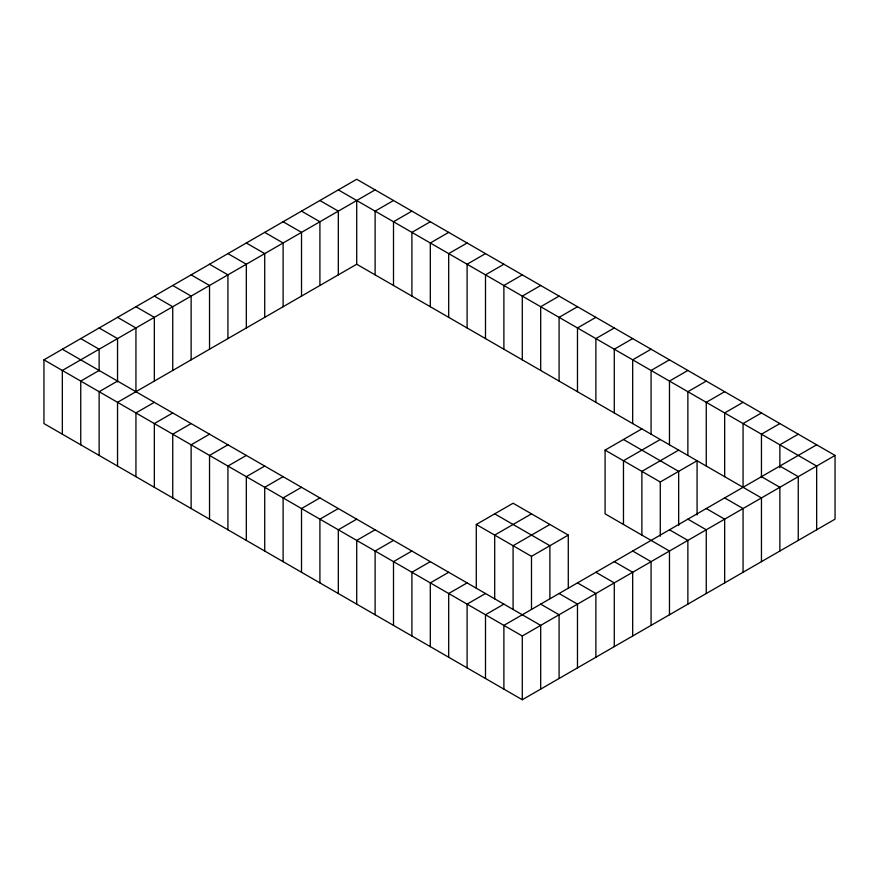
<?xml version="1.0" encoding="UTF-8"?>
<svg xmlns="http://www.w3.org/2000/svg" width="879" height="879" viewBox="0 0 879 879"><rect width="100%" height="100%" fill="white"/><g stroke="black" fill="none" stroke-linecap="round" stroke-linejoin="round"><path stroke-width="1.32" d="M43.95 359.841L356.709 179.261L835.05 455.432L835.05 519.159L522.291 699.739L43.95 423.568L43.95 359.841L522.291 636L835.05 455.432M375.113 189.886L62.343 370.455L62.343 434.193M99.14 370.455L80.747 381.079L80.747 444.807M393.506 200.511L375.113 211.136L375.113 274.863M117.544 381.079L99.14 391.704L99.14 455.432M411.899 211.136L393.506 221.75L393.506 285.488M761.456 561.648L761.456 497.921L356.709 264.238L117.544 402.318L117.544 466.057M430.303 221.75L411.899 232.375L411.899 296.102M154.341 402.318L135.937 412.943L135.937 476.682M448.697 232.375L430.303 243L430.303 306.727M172.734 412.943L154.341 423.568L154.341 487.296M467.101 243L448.697 253.613L448.697 317.352M191.128 423.568L172.734 434.193L172.734 497.921M485.494 253.613L467.101 264.238L467.101 327.977M209.532 434.193L191.128 444.807L191.128 508.545M503.887 264.238L485.494 274.863L485.494 338.591M227.925 444.807L209.532 455.432L209.532 519.159M522.291 274.863L503.887 285.488L503.887 349.216M246.329 455.432L227.925 466.057L227.925 529.784M540.684 285.488L522.291 296.102L522.291 359.841M264.722 466.057L246.329 476.671L246.329 540.409M559.088 296.102L540.684 306.727L540.684 370.455M283.115 476.671L264.722 487.296L264.722 551.034M577.481 306.727L559.088 317.352L559.088 381.079M301.519 487.296L283.115 497.921L283.115 561.648M595.885 317.352L577.481 327.966L577.481 391.704M319.912 497.921L301.519 508.545L301.519 572.273M614.278 327.966L595.885 338.591L595.885 402.329M338.316 508.545L319.912 519.159L319.912 582.898M632.671 338.591L614.278 349.216L614.278 412.943M356.709 519.159L338.316 529.784L338.316 593.512M651.075 349.216L632.671 359.841L632.671 423.568M375.113 529.784L356.709 540.409L356.709 604.137M669.468 359.841L651.075 370.455L651.075 434.193M393.506 540.409L375.113 551.023L375.113 614.762M687.872 370.455L669.468 381.079L669.468 444.807M411.899 551.023L393.506 561.648L393.506 625.387M706.266 381.079L687.872 391.704L687.872 455.432M476.297 588.205L476.297 524.477L513.094 503.227L568.284 535.091L568.284 587.974M669.468 614.762L669.468 551.023L605.082 513.852L605.082 450.125L641.879 428.875M430.303 561.648L411.899 572.273L411.899 636M724.659 391.704L706.266 402.318L706.266 466.057M531.487 513.852L494.69 535.091L494.69 598.83M660.272 439.5L623.475 460.739L623.475 524.477M448.697 572.273L430.303 582.898L430.303 646.625M743.063 402.318L724.659 412.943L724.659 476.682M549.891 524.477L513.094 545.716L513.094 609.455M678.665 450.125L641.879 471.364L641.879 535.091M467.101 582.898L448.697 593.512L448.697 657.25M761.456 412.943L743.063 423.568L743.063 487.296M476.297 524.477L531.487 556.341L568.284 535.091M605.082 450.125L660.272 481.989L697.069 460.739L697.069 514.984M485.494 593.512L467.101 604.137L467.101 667.864M779.86 423.568L761.456 434.193L761.456 477.583M503.887 604.137L485.494 614.762L485.494 678.489M798.253 434.193L779.86 444.807L779.86 467.859M816.657 444.807L503.887 625.387L503.887 689.114M338.316 189.886L816.657 466.057L816.657 529.784M319.912 200.511L338.316 211.136L338.316 274.863M779.86 466.057L798.253 476.671L798.253 540.409M301.519 211.136L319.912 221.75L319.912 285.488M761.456 476.671L779.86 487.296L779.86 551.034M283.115 221.75L301.519 232.375L301.519 296.102M264.722 232.375L283.115 243L283.115 306.727M623.475 439.5L678.665 471.364L678.665 525.609M724.659 497.921L743.063 508.545L743.063 572.273M246.329 243L264.722 253.613L264.722 317.352M706.266 508.545L724.659 519.159L724.659 582.898M227.925 253.613L246.329 264.238L246.329 327.977M687.872 519.159L706.266 529.784L706.266 593.512M209.532 264.238L227.925 274.863L227.925 338.591M669.468 529.784L687.872 540.409L687.872 604.137M191.128 274.863L209.532 285.488L209.532 349.216M172.734 285.488L191.128 296.102L191.128 359.841M632.671 551.023L651.075 561.648L651.075 625.387M154.341 296.102L172.734 306.727L172.734 370.455M614.278 561.648L632.671 572.273L632.671 636M135.937 306.727L154.341 317.352L154.341 381.079M494.69 513.852L549.891 545.716L549.891 598.599M595.885 572.273L614.278 582.898L614.278 646.625M117.544 317.352L135.937 327.966L135.937 391.704M577.481 582.898L595.885 593.512L595.885 657.25M99.14 327.966L117.544 338.591L117.544 381.98M559.088 593.512L577.481 604.137L577.481 667.864M80.747 338.591L99.14 349.216L99.14 370.905M540.684 604.137L559.088 614.762L559.088 678.489M62.343 349.216L540.684 625.387L540.684 689.114M660.272 481.989L660.272 536.223M531.487 556.341L531.487 609.224M522.291 636L522.291 699.739M356.709 200.511L356.709 264.238"/></g></svg>
